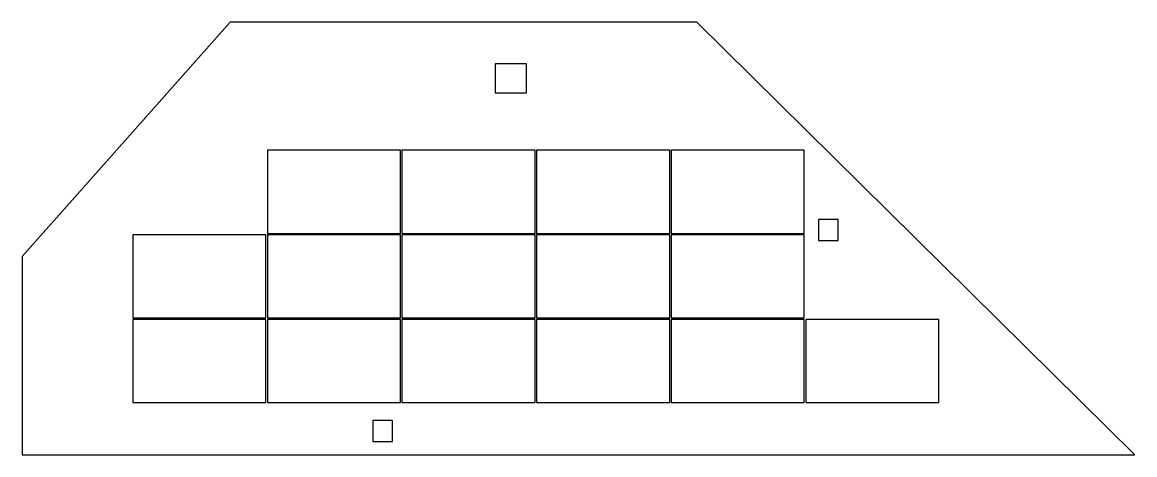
# Model space of a CAD drawing. Header units: inches. Extents: x 0 to 577, y 0 to 225.
import ezdxf

# ---------------------------------------------------------------- set-up
doc = ezdxf.new("R2010")
doc.units = ezdxf.units.IN
for name, color, linetype in [('Building', 7, 'CONTINUOUS'), ('Modules', 6, 'CONTINUOUS'), ('Vents', 30, 'CONTINUOUS')]:
    doc.layers.add(name, color=color, linetype=linetype)

msp = doc.modelspace()

# ---------------------------------------------------------------- linework, layer by layer
at = {"layer": 'Building'}
msp.add_lwpolyline([(0, 0), (577.101, 0), (349.921, 224.541), (107.84, 224.541), (0, 102.87)], close=True, dxfattribs=at)
at = {"layer": 'Modules'}
for points in [[(127.164, 158.082), (127.164, 114.932), (196.224, 114.932), (196.224, 158.082)], [(196.974, 158.082), (196.974, 114.932), (266.034, 114.932), (266.034, 158.082)], [(266.784, 158.082), (266.784, 114.932), (335.844, 114.932), (335.844, 158.082)], [(336.594, 158.082), (336.594, 114.932), (405.654, 114.932), (405.654, 158.082)], [(57.3539, 114.182), (57.3539, 71.0323), (126.414, 71.0323), (126.414, 114.182)], [(127.164, 114.182), (127.164, 71.0323), (196.224, 71.0323), (196.224, 114.182)], [(196.974, 114.182), (196.974, 71.0323), (266.034, 71.0323), (266.034, 114.182)], [(266.784, 114.182), (266.784, 71.0323), (335.844, 71.0323), (335.844, 114.182)], [(336.594, 114.182), (336.594, 71.0323), (405.654, 71.0323), (405.654, 114.182)], [(57.3539, 70.2823), (57.3539, 27.1323), (126.414, 27.1323), (126.414, 70.2823)], [(127.164, 70.2823), (127.164, 27.1323), (196.224, 27.1323), (196.224, 70.2823)], [(196.974, 70.2823), (196.974, 27.1323), (266.034, 27.1323), (266.034, 70.2823)], [(266.784, 70.2823), (266.784, 27.1323), (335.844, 27.1323), (335.844, 70.2823)], [(336.594, 70.2823), (336.594, 27.1323), (405.654, 27.1323), (405.654, 70.2823)], [(406.404, 70.2823), (406.404, 27.1323), (475.464, 27.1323), (475.464, 70.2823)]]:
    msp.add_lwpolyline(points, close=True, dxfattribs=at)
at = {"layer": 'Vents'}
for points in [[(261.529, 203.002), (245.322, 203.002), (245.322, 187.822), (261.529, 187.822)], [(423.308, 122.138), (413.108, 122.138), (413.108, 111.318), (423.308, 111.318)], [(192.007, 17.7332), (181.807, 17.7332), (181.807, 6.9129), (192.007, 6.9129)]]:
    msp.add_lwpolyline(points, close=True, dxfattribs=at)

doc.saveas('drawing.dxf')
